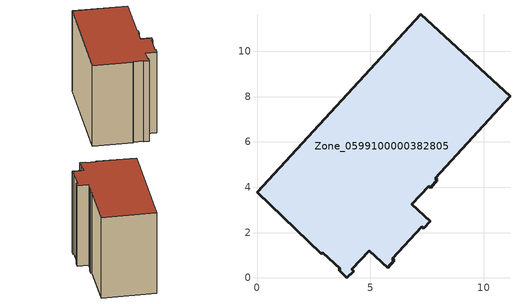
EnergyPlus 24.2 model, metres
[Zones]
Zone_0599100000382805
 floor ground (C_G): 4.26,0.3 3.97,0 3.6,0.35 3.67,0.41 2.91,1.11 2.84,1.08 0,3.79 7.21,11.64 11.16,8.02 7.86,4.39 7.94,4.32 7.67,3.98 7.58,4.05 6.82,3.25 7.64,2.51 7.35,2.19 7.27,2.26 5.97,0.84 6.05,0.77 5.76,0.45 4.94,1.21 4.19,0.37 z0
 wall outside (C_F): 3.97,0 4.26,0.3 4.19,0.37 4.94,1.21 5.76,0.45 6.05,0.77 5.97,0.84 7.27,2.26 7.35,2.19 7.64,2.51 6.82,3.25 7.58,4.05 7.67,3.98 7.94,4.32 7.86,4.39 11.16,8.02 7.21,11.64 0,3.79 2.84,1.08 2.91,1.11 3.67,0.41 3.6,0.35 3.97,0 z0:8.74
 roof outside (C_R): 4.19,0.37 4.94,1.21 5.76,0.45 6.05,0.77 5.97,0.84 7.27,2.26 7.35,2.19 7.64,2.51 6.82,3.25 7.58,4.05 7.67,3.98 7.94,4.32 7.86,4.39 11.16,8.02 7.21,11.64 0,3.79 2.84,1.08 2.91,1.11 3.67,0.41 3.6,0.35 3.97,0 4.26,0.3 z8.74
[BUILDING]
Pand.0599100000382805: North Axis=0; Terrain=City; Loads Convergence Tolerance Value=0.04; Temperature Convergence Tolerance Value=0.4; Solar Distribution=FullExterior; Maximum Number of Warmup Days=25; Minimum Number of Warmup Days=1
[Site:Location]
Rotterdam.The.Hague.AP_ZH_NLD Design_Conditions: Latitude=51.96; Longitude=4.45; Time Zone=1; Elevation=-4.5
[SITE:GROUNDTEMPERATURE:BUILDINGSURFACE]
18, 18, 18, 18, 18, 18, 18, 18, 18, 18, 18, 18
[MATERIAL] Thermal Absorptance=0.9; Solar Absorptance=0.7; Visible Absorptance=0.7
Name | Roughness | Thickness | Conductivity | Density | Specific Heat
G.TC.1992-2005 | MediumSmooth | 0.15 | 0.06 | 540 | 1210
F.TC.1992-2005 | Rough | 0.3 | 0.12 | 1920 | 840
R.TC.1992-2005 | MediumRough | 0.2 | 0.08 | 1500 | 1000
[CONSTRUCTION]
C_G: G.TC.1992-2005
C_F: F.TC.1992-2005
C_R: R.TC.1992-2005
[ZONE]
Zone_0599100000382805: Type=1; Multiplier=1; Ceiling Height=Autocalculate; Volume=Autocalculate; Floor Area=autocalculate; Part of Total Floor Area=Yes
[ZONEINFILTRATION:DESIGNFLOWRATE]
Infil_Zone_0599100000382805: Zone or ZoneList or Space or SpaceList=Zone_0599100000382805; Schedule=AlwaysOn; Design Flow Rate Calculation Method=Flow/Area; Flow Rate per Floor Area=0.0015; Constant Term Coefficient=1; Temperature Term Coefficient=0; Velocity Term Coefficient=0; Velocity Squared Term Coefficient=0
[HVACTEMPLATE:ZONE:IDEALLOADSAIRSYSTEM]
Zone_0599100000382805: Maximum Heating Supply Air Temperature=50; Minimum Cooling Supply Air Temperature=13; Maximum Heating Supply Air Humidity Ratio=0.0156; Minimum Cooling Supply Air Humidity Ratio=0.0077; Heating Limit=NoLimit; Cooling Limit=NoLimit; Dehumidification Control Type=ConstantSensibleHeatRatio; Cooling Sensible Heat Ratio=0.7; Dehumidification Setpoint=60; Humidification Control Type=None; Humidification Setpoint=30; Outdoor Air Method=None; Outdoor Air Flow Rate per Person=0.00944; Outdoor Air Flow Rate per Zone Floor Area=0; Outdoor Air Flow Rate per Zone=0; Demand Controlled Ventilation Type=None; Outdoor Air Economizer Type=NoEconomizer; Heat Recovery Type=None; Sensible Heat Recovery Effectiveness=0.7; Latent Heat Recovery Effectiveness=0.65
[ZONECONTROL:THERMOSTAT]
ThermostatControl_Zone_0599100000382805: Zone or ZoneList=Zone_0599100000382805; Control Type Schedule=DualSetpointControlType; Control 1=Thermostat_Zone_0599100000382805; Temperature Difference Between Cutout And Setpoint=0
[THERMOSTATSETPOINT:DUALSETPOINT]
Thermostat_Zone_0599100000382805: Heating Setpoint Temperature Schedule=HeatingSetpoint_Zone_0599100000382805; Cooling Setpoint Temperature Schedule=CoolingSetpoint_Zone_0599100000382805
[SCHEDULE:COMPACT]
HeatingSetpoint_Zone_0599100000382805: Through: 12/31, For: AllDays, Until: 24:00, 21
CoolingSetpoint_Zone_0599100000382805: Through: 12/31, For: AllDays, Until: 24:00, 24
DualSetpointControlType: Through: 12/31, For: AllDays, Until: 24:00, 4
AlwaysOn: Through: 12/31, For: AllDays, Until: 24:00, 1
